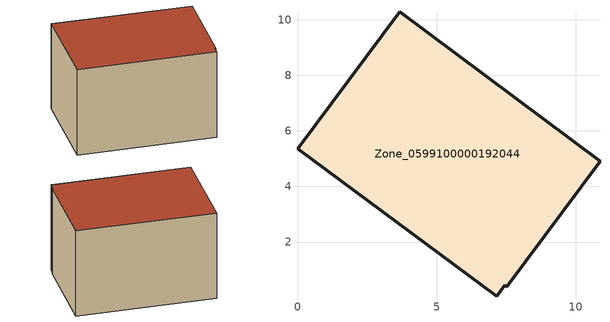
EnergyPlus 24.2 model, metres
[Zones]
Zone_0599100000192044
 floor ground (C_G): 3.68,10.29 10.88,4.91 7.52,0.4 7.46,0.44 7.16,0.04 0,5.35 z1.23
 wall outside (C_F): 10.88,4.91 3.68,10.29 0,5.35 7.16,0.04 7.46,0.44 7.52,0.4 10.88,4.91 z1.23:7.21
 roof outside (C_R): 3.68,10.29 0,5.35 7.16,0.04 7.46,0.44 7.52,0.4 10.88,4.91 z7.21
[BUILDING]
Pand.0599100000192044: North Axis=0; Terrain=City; Loads Convergence Tolerance Value=0.04; Temperature Convergence Tolerance Value=0.4; Solar Distribution=FullExterior; Maximum Number of Warmup Days=25; Minimum Number of Warmup Days=1
[Site:Location]
Rotterdam.The.Hague.AP_ZH_NLD Design_Conditions: Latitude=51.96; Longitude=4.45; Time Zone=1; Elevation=-4.5
[SITE:GROUNDTEMPERATURE:BUILDINGSURFACE]
18, 18, 18, 18, 18, 18, 18, 18, 18, 18, 18, 18
[MATERIAL] Thermal Absorptance=0.9; Solar Absorptance=0.7; Visible Absorptance=0.7
Name | Roughness | Thickness | Conductivity | Density | Specific Heat
G.TC.1946-1964 | MediumSmooth | 0.15 | 1 | 540 | 1210
F.TC.1946-1964 | Rough | 0.3 | 0.857143 | 1920 | 840
R.TC.1946-1964 | MediumRough | 0.2 | 0.235294 | 1500 | 1000
[CONSTRUCTION]
C_G: G.TC.1946-1964
C_F: F.TC.1946-1964
C_R: R.TC.1946-1964
[ZONE]
Zone_0599100000192044: Type=1; Multiplier=1; Ceiling Height=Autocalculate; Volume=Autocalculate; Floor Area=autocalculate; Part of Total Floor Area=Yes
[ZONEINFILTRATION:DESIGNFLOWRATE]
Infil_Zone_0599100000192044: Zone or ZoneList or Space or SpaceList=Zone_0599100000192044; Schedule=AlwaysOn; Design Flow Rate Calculation Method=Flow/Area; Flow Rate per Floor Area=0.003; Constant Term Coefficient=1; Temperature Term Coefficient=0; Velocity Term Coefficient=0; Velocity Squared Term Coefficient=0
[HVACTEMPLATE:ZONE:IDEALLOADSAIRSYSTEM]
Zone_0599100000192044: Maximum Heating Supply Air Temperature=50; Minimum Cooling Supply Air Temperature=13; Maximum Heating Supply Air Humidity Ratio=0.0156; Minimum Cooling Supply Air Humidity Ratio=0.0077; Heating Limit=NoLimit; Cooling Limit=NoLimit; Dehumidification Control Type=ConstantSensibleHeatRatio; Cooling Sensible Heat Ratio=0.7; Dehumidification Setpoint=60; Humidification Control Type=None; Humidification Setpoint=30; Outdoor Air Method=None; Outdoor Air Flow Rate per Person=0.00944; Outdoor Air Flow Rate per Zone Floor Area=0; Outdoor Air Flow Rate per Zone=0; Demand Controlled Ventilation Type=None; Outdoor Air Economizer Type=NoEconomizer; Heat Recovery Type=None; Sensible Heat Recovery Effectiveness=0.7; Latent Heat Recovery Effectiveness=0.65
[ZONECONTROL:THERMOSTAT]
ThermostatControl_Zone_0599100000192044: Zone or ZoneList=Zone_0599100000192044; Control Type Schedule=DualSetpointControlType; Control 1=Thermostat_Zone_0599100000192044; Temperature Difference Between Cutout And Setpoint=0
[THERMOSTATSETPOINT:DUALSETPOINT]
Thermostat_Zone_0599100000192044: Heating Setpoint Temperature Schedule=HeatingSetpoint_Zone_0599100000192044; Cooling Setpoint Temperature Schedule=CoolingSetpoint_Zone_0599100000192044
[SCHEDULE:COMPACT]
HeatingSetpoint_Zone_0599100000192044: Through: 12/31, For: AllDays, Until: 24:00, 21
CoolingSetpoint_Zone_0599100000192044: Through: 12/31, For: AllDays, Until: 24:00, 24
DualSetpointControlType: Through: 12/31, For: AllDays, Until: 24:00, 4
AlwaysOn: Through: 12/31, For: AllDays, Until: 24:00, 1
